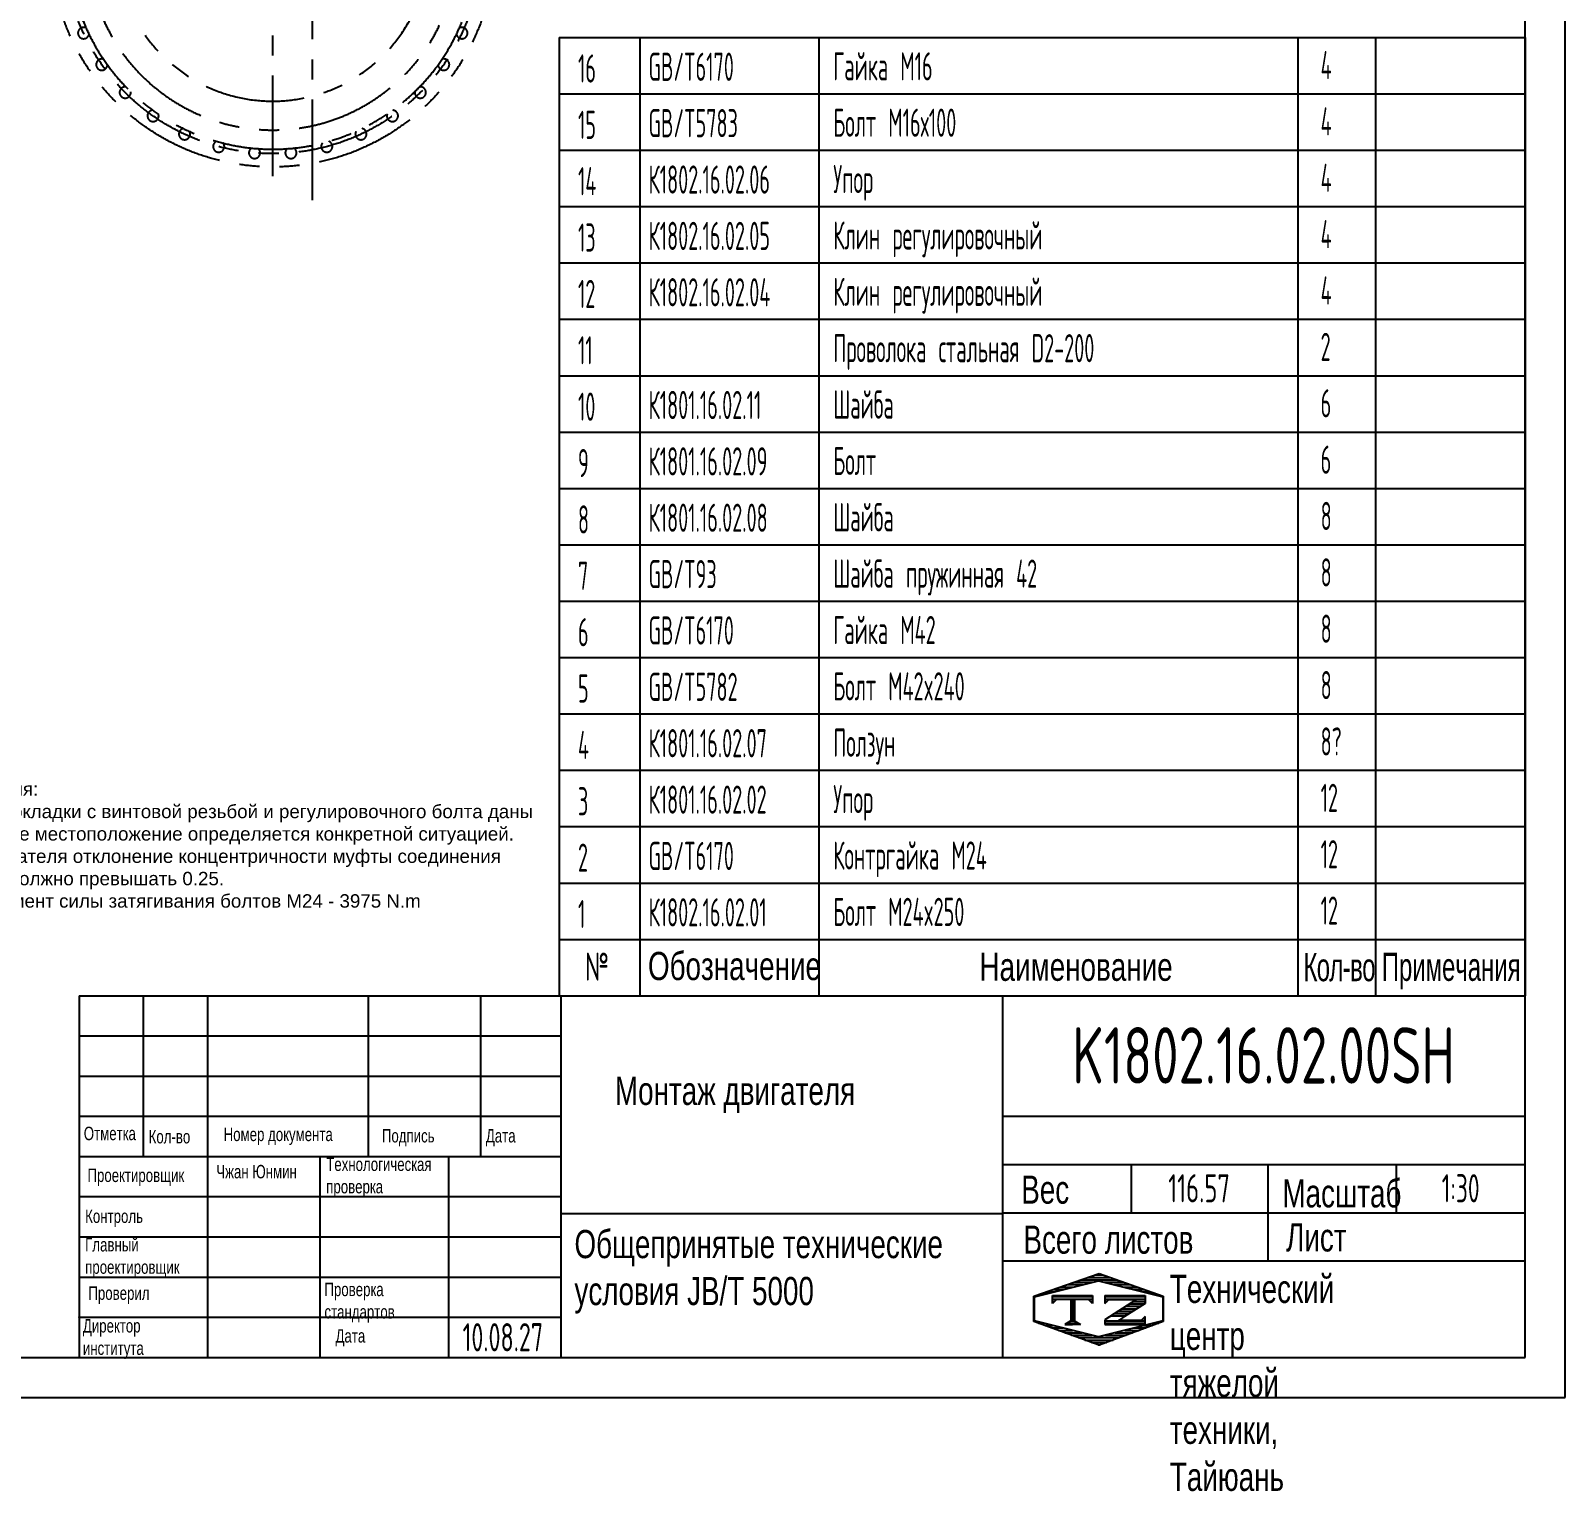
# Model space of a CAD drawing. Header units: millimetres. Extents: x 0 to 12600, y -349 to 8910.
# Drawn here: x 6880 to 12600, y -349 to 5092 of the extents above; entities that cross this region are included whole.
import ezdxf
from ezdxf.enums import TextEntityAlignment as Align

# ---------------------------------------------------------------- set-up
doc = ezdxf.new("R2010")
doc.units = ezdxf.units.MM
doc.header["$LTSCALE"] = 300
doc.linetypes.add('G', pattern=[2, 1.25, -0.25, 0.25, -0.25])
doc.linetypes.add('K', pattern=[2.5, 1.25, -0.25, 0.25, -0.25, 0.25, -0.25])
for name, color, linetype in [('01', 7, 'Continuous'), ('02', 1, 'Continuous'), ('05', 142, 'G'), ('07', 6, 'K'), ('11', 3, 'Continuous'), ('THICK', 7, 'Continuous')]:
    doc.layers.add(name, color=color, linetype=linetype)
doc.styles.add('HZLIB', font='TXT.shx', dxfattribs={"width": 0.5, "height": 105})
doc.styles.get("Standard").update_dxf_attribs({"font": 'isocp', "width": 0.707, "bigfont": 'intecad.shx'})
doc.dimstyles.new('INTE$2', dxfattribs={"dimscale": 30, "dimtxt": 3.5, "dimasz": 3, "dimexe": 3, "dimexo": 0, "dimgap": 1, "dimtad": 1, "dimtih": 1, "dimtoh": 1, "dimdec": 1, "dimdsep": 46, "dimtxsty": 'Standard', "dimcen": 0, "dimclrd": 1, "dimclre": 1, "dimclrt": 3, "dimaunit": 1, "dimadec": 0, "dimazin": 0, "dimtfac": 1, "dimtdec": 1, "dimtmove": 0, "dimatfit": 0, "dimfxl": 0, "dimarcsym": 0})

# ---------------------------------------------------------------- blocks, each defined once
blk = doc.blocks.new('*D9')
at = {"layer": '02', "color": 1, "linetype": 'Continuous', "lineweight": -2}
for p, q in [((7930, 6427.1), (7930, 6784.9)), ((8139.7, 6195.2), (8285.2, 6738.2)), ((8432.1, 6592.6), (8693.5, 6592.6))]:
    blk.add_line(p, q, dxfattribs=at)
for start, end in [(75, 90), (94.0213, 98.0425), (66.9525, 75), (66.9575, 70.9787)]:
    blk.add_arc((7930, 5412.3), 1282.6, start, end, dxfattribs=at)
at = {"layer": '02', "color": 1, "linetype": 'Continuous'}
for points in [[(7839.5, 6706.8), (7840.6, 6676.8), (7930, 6694.9)], [(8343.6, 6610.6), (8352.4, 6639.3), (8261.9, 6651.2)]]:
    blk.add_solid(points, dxfattribs=at)
at = {"layer": 'Defpoints', "color": 0, "linetype": 'Continuous'}
for p in [(8041.8, 6690.1), (7930, 6427.1), (8139.7, 6195.2), (8016, 5733.5), (7930, 4460.5)]:
    blk.add_point(p, dxfattribs=at)
at = {"layer": '02', "color": 3, "linetype": 'Continuous', "insert": (8607.8, 6675.1), "char_height": 105, "attachment_point": 5}
blk.add_mtext('15°', dxfattribs=at)
blk = doc.blocks.new('weewr')
at = {"layer": '05', "color": 142, "linetype": 'G'}
for p, q in [((11301, 7989.1), (11187, 7563.4)), ((11287, 7936.7), (11204.7, 7629.6)), ((11488.8, 7718.1), (11002.9, 7848.2)), ((11474.3, 7721.9), (11017.4, 7844.4)), ((12072.2, 7561.7), (11523.5, 7708.7))]:
    blk.add_line(p, q, dxfattribs=at)
at = {"layer": '07', "color": 6, "linetype": 'K'}
for p, q in [((11603, 8105.8), (11529.7, 7832)), ((11310.9, 8026.1), (11180.8, 7540.2)), ((11533.1, 8042), (11528.2, 8023.7)), ((11528.2, 8023.7), (11626.8, 7997.3)), ((11539.4, 8020.6), (11534, 8000.4)), ((11539.3, 8045.5), (11628.1, 8021.7)), ((11631.7, 8015.6), (11626.8, 7997.3)), ((11277.2, 7980.7), (11305.5, 7976.2)), ((11305.5, 7976.2), (11527.8, 7940.9)), ((11536.4, 7972.8), (11514, 7889.5)), ((11535.2, 7985.8), (11532, 7974)), ((11532, 7974), (11598.6, 7956.1)), ((11534, 8000.4), (11610.1, 7980)), ((11535.2, 7985.8), (11601.8, 7968)), ((11541.8, 7998.3), (11538.2, 7985)), ((11594.3, 7957.3), (11572, 7874)), ((11601.8, 7968), (11598.6, 7956.1)), ((11602.3, 7982.1), (11598.8, 7968.8)), ((11615.5, 8000.3), (11610.1, 7980)), ((11587.4, 7931.5), (11838.9, 7891.6)), ((11863.9, 7881.8), (11731.8, 7388.7)), ((11705.2, 7392.7), (11174.2, 7596.4))]:
    blk.add_line(p, q, dxfattribs=at)
at = {"layer": '07', "color": 6, "linetype": 'K', "ltscale": 0.8}
for p, q in [((11531.9, 7840.3), (11554, 7922.8)), ((11580.9, 7871.6), (11504.4, 7892.1))]:
    blk.add_line(p, q, dxfattribs=at)
at = {"layer": '07', "color": 6, "linetype": 'K'}
for centre, radius in [((11797.9, 7635.2), 827.5), ((11797.9, 7635.2), 777.9), ((11245.8, 7783.2), 165), ((11543, 7881.6), 30), ((11797.9, 7635.2), 231.2), ((11797.9, 7635.2), 203.7), ((11245.8, 7783.2), 49.6)]:
    blk.add_circle(centre, radius, dxfattribs=at)
for centre, radius, start, end in [((11730.1, 8410.2), 21, 312.5135, 237.4865), ((11865.7, 8410.2), 21, 302.5135, 227.4865), ((11797.9, 7635.2), 761.4, 173.7719, 156.2281), ((11469.1, 8340.3), 21, 332.5135, 257.4865), ((11596.5, 8386.6), 21, 322.5135, 247.4865), ((11999.2, 8386.6), 21, 292.5135, 217.4865), ((12126.6, 8340.3), 21, 282.5135, 207.4865), ((11797.9, 7635.2), 690, 181.4236, 148.5764), ((11351.7, 8272.5), 21, 342.5135, 267.4865), ((12244.1, 8272.5), 21, 272.5135, 197.4865), ((11797.9, 7635.2), 582.5, 187.2304, 142.7696), ((11247.8, 8185.3), 21, 352.5135, 277.4865), ((12347.9, 8185.3), 21, 262.5135, 187.4865), ((11160.7, 8081.4), 21, 2.5135, 287.4865), ((12435.1, 8081.4), 21, 252.5135, 177.4865), ((11538, 8040.7), 5, 75, 165), ((11626.8, 8016.9), 5, 345, 75), ((11245.8, 7783.2), 215, 99.8491, 230.1509), ((11245.8, 7783.2), 200, 80.9868, 249.0132), ((11092.9, 7964), 21, 12.5135, 297.4865), ((11310.2, 8005.8), 30, 260.9868, 322.7696), ((12502.9, 7964), 21, 242.5135, 167.4865), ((11046.5, 7836.6), 21, 96.5194, 233.4806), ((11798.2, 7635.1), 259.6, 249.0132, 80.9868), ((12549.3, 7836.6), 21, 232.5135, 157.4865), ((11022.9, 7703), 21, 32.5135, 317.4865), ((12572.8, 7703), 21, 222.5135, 147.4865), ((11022.9, 7567.4), 21, 42.5135, 327.4865), ((11190.2, 7558.1), 30, 7.2304, 69.0132), ((12572.8, 7567.4), 21, 212.5135, 137.4865), ((11046.5, 7433.9), 21, 52.5135, 337.4865), ((12549.3, 7433.9), 21, 202.5135, 127.4865), ((11092.9, 7306.5), 21, 62.5135, 347.4865), ((12502.9, 7306.5), 21, 192.5135, 117.4865), ((11160.7, 7189.1), 21, 72.5135, 357.4865), ((12435.1, 7189.1), 21, 182.5135, 107.4865), ((11247.8, 7085.2), 21, 82.5135, 7.4865), ((12347.9, 7085.2), 21, 172.5135, 97.4865), ((11351.7, 6998), 21, 92.5135, 17.4865), ((12244.1, 6998), 21, 162.5135, 87.4865), ((11469.1, 6930.2), 21, 102.5135, 27.4865), ((12126.6, 6930.2), 21, 152.5135, 77.4865), ((11596.5, 6883.8), 21, 112.5135, 37.4865), ((11730.1, 6860.3), 21, 122.5135, 47.4865), ((11865.7, 6860.3), 21, 132.5135, 57.4865), ((11999.2, 6883.8), 21, 142.5135, 67.4865)]:
    blk.add_arc(centre, radius, start, end, dxfattribs=at)
blk = doc.blocks.new('*U45')
at = {"layer": '01'}
for points in [[(415, 5), (415, 292)], [(25, 5), (415, 5)]]:
    blk.add_lwpolyline(points, dxfattribs=at)
at = {"layer": '02'}
for points in [[(420, 0), (420, 297)], [(0, 0), (420, 0)]]:
    blk.add_lwpolyline(points, dxfattribs=at)
blk = doc.blocks.new('*X67')
at = {"color": 0}
for p, q in [((127.06, 7.8), (132.06, 7.8)), ((127.06, 7.5), (132.06, 7.5)), ((127.06, 7.2), (127.32, 7.2)), ((128.77, 6), (130.57, 6)), ((129.23, 6.3), (131.04, 6.3)), ((129.7, 6.6), (131.51, 6.6)), ((130.16, 6.9), (131.98, 6.9)), ((130.62, 7.2), (132.06, 7.2)), ((127.84, 5.4), (129.64, 5.4)), ((128.3, 5.7), (130.1, 5.7))]:
    blk.add_line(p, q, dxfattribs=at)
blk = doc.blocks.new('*X68')
at = {"color": 0}
for p, q in [((127.06, 4.8), (132.06, 4.8)), ((127.06, 4.5), (132.06, 4.5)), ((131.84, 5.1), (132.06, 5.1))]:
    blk.add_line(p, q, dxfattribs=at)
blk = doc.blocks.new('*X66')
at = {"color": 0}
for p, q in [((122.34, 4.5), (123.72, 4.5)), ((122.82, 4.8), (123.24, 4.8))]:
    blk.add_line(p, q, dxfattribs=at)
blk = doc.blocks.new('*X65')
at = {"color": 0}
for p, q in [((120.53, 7.8), (125.53, 7.8)), ((120.53, 7.5), (125.53, 7.5)), ((120.53, 7.2), (120.79, 7.2)), ((125.27, 7.2), (125.53, 7.2))]:
    blk.add_line(p, q, dxfattribs=at)
blk = doc.blocks.new('*X64')
at = {"color": 0}
for p, q in [((123.24, 9.6), (125.52, 9.6)), ((124.1, 9.9), (128.52, 9.9)), ((124.97, 10.2), (127.67, 10.2)), ((125.83, 10.5), (126.82, 10.5)), ((127.02, 9.6), (129.37, 9.6)), ((118.22, 7.8), (118.32, 7.8)), ((118.94, 8.1), (119.52, 8.1)), ((119.8, 8.4), (120.72, 8.4)), ((120.66, 8.7), (121.92, 8.7)), ((121.52, 9), (123.12, 9)), ((122.38, 9.3), (124.32, 9.3)), ((128.22, 9.3), (130.22, 9.3)), ((129.42, 9), (131.07, 9)), ((130.62, 8.7), (131.92, 8.7)), ((131.82, 8.4), (132.77, 8.4)), ((133.02, 8.1), (133.62, 8.1)), ((134.22, 7.8), (134.32, 7.8)), ((118.22, 7.5), (118.27, 7.5)), ((118.22, 7.2), (118.27, 7.2)), ((118.22, 6.9), (118.27, 6.9)), ((118.22, 6.6), (118.27, 6.6)), ((118.22, 6.3), (118.27, 6.3)), ((118.22, 6), (118.27, 6)), ((134.27, 7.5), (134.32, 7.5)), ((134.27, 7.2), (134.32, 7.2)), ((134.27, 6.9), (134.32, 6.9)), ((134.27, 6.6), (134.32, 6.6)), ((134.27, 6.3), (134.32, 6.3)), ((134.27, 6), (134.32, 6)), ((118.22, 5.7), (118.27, 5.7)), ((118.22, 5.4), (118.27, 5.4)), ((118.22, 5.1), (118.27, 5.1)), ((118.22, 4.8), (118.27, 4.8)), ((118.79, 4.5), (119.42, 4.5)), ((119.61, 4.2), (120.62, 4.2)), ((120.43, 3.9), (121.82, 3.9)), ((130.72, 3.9), (132.14, 3.9)), ((131.92, 4.2), (132.95, 4.2)), ((133.12, 4.5), (133.76, 4.5)), ((134.27, 5.7), (134.32, 5.7)), ((134.27, 5.4), (134.32, 5.4)), ((134.27, 5.1), (134.32, 5.1)), ((134.27, 4.8), (134.32, 4.8)), ((121.26, 3.6), (123.02, 3.6)), ((122.08, 3.3), (124.22, 3.3)), ((122.91, 3), (125.42, 3)), ((123.73, 2.7), (128.89, 2.7)), ((124.55, 2.4), (128.07, 2.4)), ((125.38, 2.1), (127.26, 2.1)), ((127.12, 3), (129.7, 3)), ((128.32, 3.3), (130.51, 3.3)), ((129.52, 3.6), (131.32, 3.6)), ((126.2, 1.8), (126.45, 1.8))]:
    blk.add_line(p, q, dxfattribs=at)

msp = doc.modelspace()

# ---------------------------------------------------------------- linework, layer by layer
for p, q in [((8850, 5067.19), (8850, 1497.19)), ((8850, 5067.19), (12450, 5067.19)), ((9150, 5067.19), (9150, 1497.19)), ((9818.25, 5067.19), (9818.25, 1497.19)), ((11602.46, 5067.19), (11602.46, 1497.19)), ((11892.99, 5067.19), (11892.99, 1497.19)), ((12450, 5067.19), (12450, 1497.19)), ((8850, 4857.19), (12450, 4857.19)), ((8850, 4647.19), (12450, 4647.19)), ((8850, 4437.19), (12450, 4437.19)), ((8850, 4227.19), (12450, 4227.19)), ((8850, 4017.19), (12450, 4017.19)), ((8850, 3807.19), (12450, 3807.19)), ((8850, 3597.19), (12450, 3597.19)), ((8850, 3387.19), (12450, 3387.19)), ((8850, 3177.19), (12450, 3177.19)), ((8850, 2967.19), (12450, 2967.19)), ((8850, 2757.19), (12450, 2757.19)), ((8850, 2547.19), (12450, 2547.19)), ((8850, 2337.19), (12450, 2337.19)), ((8850, 2127.19), (12450, 2127.19)), ((8850, 1917.19), (12450, 1917.19)), ((8850, 1707.19), (12450, 1707.19)), ((8850, 1497.19), (12450, 1497.19))]:
    msp.add_line(p, q)
at = {"layer": '05'}
for p, q in [((7929.98, 4460.5), (7929.98, 6427.06)), ((7782.38, 4550.07), (7782.38, 6390.91))]:
    msp.add_line(p, q, dxfattribs=at)
at = {"layer": 'THICK'}
for p, q in [((7061.23, 1497.19), (7061.23, 150)), ((7061.23, 1497.19), (12450, 1497.19)), ((7300.66, 1496.54), (7300.66, 1497.19)), ((7300.73, 898.44), (7300.73, 1497.19)), ((7540.23, 150), (7540.23, 1497.19)), ((8138.99, 898.44), (8138.99, 1497.19)), ((8558.11, 898.44), (8558.11, 1497.19)), ((8857.49, 150), (8857.49, 1497.19)), ((10504.06, 150), (10504.06, 1497.19)), ((12450, 150), (12450, 1497.19)), ((7061.23, 1048.13), (8857.49, 1048.13)), ((10504.06, 1048.13), (12450, 1048.13)), ((7061.23, 898.44), (8857.49, 898.44)), ((7959.36, 150), (7959.36, 898.44)), ((8438.36, 150), (8438.36, 898.44)), ((10504.06, 868.5), (12450, 868.5)), ((10983.06, 688.88), (10983.06, 868.5)), ((11492, 509.25), (11492, 868.5)), ((11971, 688.88), (11971, 868.5)), ((10504.06, 688.88), (12450, 688.88)), ((8857.49, 686.28), (10504.06, 686.28)), ((10504.06, 509.25), (12450, 509.25)), ((7061.23, 150), (12450, 150))]:
    msp.add_line(p, q, dxfattribs=at)
at = {"layer": 'THICK', "color": 3}
for p, q in [((7061.23, 1347.5), (8857.49, 1347.5)), ((7061.23, 1197.82), (8857.49, 1197.82)), ((7061.23, 748.75), (8857.49, 748.75)), ((7061.23, 599.06), (8857.49, 599.06)), ((10619.38, 377.71), (10862.02, 462.22)), ((10862.02, 462.22), (11101.52, 377.71)), ((7061.23, 449.38), (8857.49, 449.38)), ((10620.95, 375.8), (10860.45, 435.68)), ((10860.45, 435.68), (11099.96, 375.8)), ((10619.38, 283.59), (10619.38, 377.71)), ((10620.95, 285.99), (10620.95, 375.8)), ((10688.58, 350.56), (10688.58, 380.5)), ((10688.58, 380.5), (10838.27, 380.5)), ((10703.55, 365.53), (10688.58, 350.56)), ((10823.3, 365.53), (10703.55, 365.53)), ((10756.88, 365.67), (10756.88, 283.56)), ((10763.42, 365.67), (10763.42, 283.56)), ((10770.91, 365.67), (10770.91, 283.56)), ((10838.27, 350.56), (10823.3, 365.53)), ((10838.27, 380.5), (10838.27, 350.56)), ((10884.11, 380.5), (10884.11, 350.56)), ((10884.11, 380.5), (11033.79, 380.5)), ((10884.11, 350.56), (10899.08, 365.53)), ((11001.98, 365.53), (10884.11, 289.26)), ((10899.08, 365.53), (11001.98, 365.53)), ((11033.79, 350.85), (10957.1, 301.77)), ((11033.79, 380.5), (11033.79, 350.56)), ((11099.96, 375.8), (11099.96, 285.99)), ((11101.52, 377.71), (11101.52, 283.59)), ((7061.23, 299.69), (8857.49, 299.69)), ((10860.45, 226.12), (10620.95, 285.99)), ((10763.42, 290.4), (10734.42, 272.16)), ((10763.42, 290.4), (10792.43, 272.16)), ((11099.96, 285.99), (10860.45, 226.12)), ((10884.11, 289.26), (10884.11, 272.16)), ((10957.1, 301.77), (10934.22, 287.13)), ((11018.82, 287.13), (10934.22, 287.13)), ((11033.79, 302.09), (11018.82, 287.13)), ((11033.79, 272.16), (11033.79, 302.09)), ((10862.02, 195.24), (10619.38, 283.59)), ((10734.42, 272.16), (10763.42, 272.16)), ((10792.43, 272.16), (10763.42, 272.16)), ((11101.52, 283.59), (10862.02, 195.24)), ((10884.11, 272.16), (11033.79, 272.16))]:
    msp.add_line(p, q, dxfattribs=at)
for p in [(7061.23, 299.69), (7061.23, 150)]:
    msp.add_point(p, dxfattribs=at)

# ---------------------------------------------------------------- block references
at = {"layer": '01', "xscale": 30, "yscale": 30, "zscale": 30}
msp.add_blockref('*U45', (0, 0), dxfattribs=at)
at = {"layer": '07', "rotation": 270}
msp.add_blockref('weewr', (147.14, 17210.21), dxfattribs=at)
at = {"layer": 'THICK', "color": 3, "xscale": 29.93760000000111, "yscale": 29.93759999999986, "zscale": 29.9376}
for name in ['*X64', '*X65', '*X67', '*X66', '*X68']:
    msp.add_blockref(name, (7080.17, 142.69), dxfattribs=at)

# ---------------------------------------------------------------- texts
at = {"style": 'HZLIB', "width": 0.5}
for s, p in [('16', (8920, 4899.19)), ('GB/T6170', (9182.86, 4905.48)), ('Гайка M16', (9871.61, 4907.24)), ('4', (11688.03, 4911.93)), ('4', (11688.03, 4701.93)), ('15', (8920, 4689.19)), ('GB/T5783', (9182.86, 4695.48)), ('Болт М16х100', (9871.61, 4697.24)), ('14', (8920, 4479.19)), ('К1802.16.02.06', (9182.86, 4485.48)), ('Упор ', (9871.61, 4487.24)), ('4', (11688.03, 4491.93)), ('13', (8920, 4269.19)), ('К1802.16.02.05', (9182.86, 4275.48)), ('Клин регулировочный', (9871.61, 4277.24)), ('4', (11688.03, 4281.93)), ('4', (11688.03, 4071.93)), ('12', (8920, 4059.19)), ('К1802.16.02.04', (9182.86, 4065.48)), ('Клин регулировочный', (9871.61, 4067.24)), ('11', (8920, 3849.19)), ('Проволока стальная D2-200', (9871.61, 3857.24)), ('2', (11688.03, 3861.93)), ('10', (8920, 3639.19)), ('К1801.16.02.11', (9182.86, 3645.48)), ('Шайба', (9871.61, 3647.24)), ('6', (11688.03, 3651.93)), ('6', (11688.03, 3441.93)), ('9', (8920, 3429.19)), ('К1801.16.02.09', (9182.86, 3435.48)), ('Болт', (9871.61, 3437.24)), ('8', (8920, 3219.19)), ('К1801.16.02.08', (9182.86, 3225.48)), ('Шайба', (9871.61, 3227.24)), ('8', (11688.03, 3231.93)), ('7', (8920, 3009.19)), ('GB/T93', (9182.86, 3015.48)), ('Шайба пружинная 42', (9871.61, 3017.24)), ('8', (11688.03, 3021.93)), ('8', (11688.03, 2811.93)), ('6', (8920, 2799.19)), ('GB/T6170', (9182.86, 2805.48)), ('Гайка M42', (9871.61, 2807.24)), ('5', (8920, 2589.19)), ('GB/T5782', (9182.86, 2595.48)), ('Болт M42x240', (9871.61, 2597.24)), ('8', (11688.03, 2601.93)), ('4', (8920, 2379.19)), ('К1801.16.02.07', (9182.86, 2385.48)), ('Ползун', (9871.61, 2387.24)), ('8?', (11688.03, 2391.93)), ('3', (8920, 2169.19)), ('К1801.16.02.02', (9182.86, 2175.48)), ('Упор', (9871.61, 2177.24)), ('12', (11688.03, 2181.93)), ('2', (8920, 1959.19)), ('GB/T6170', (9182.86, 1965.48)), ('Контргайка M24', (9871.61, 1967.24)), ('12', (11688.03, 1971.93)), ('1', (8920, 1749.19)), ('К1802.16.02.01', (9182.86, 1755.48)), ('Болт M24x250', (9871.61, 1757.24)), ('12', (11688.03, 1761.93))]:
    msp.add_text(s, height=105, dxfattribs=at).set_placement(p)
at = {"layer": '01', "attachment_point": 1}
for s, insert, char_height in [('{\\fArial|b0|i0|c204|p34;\\W1;\\C3;Технические требования:\\P1. Местоположения прокладки с винтовой резьбой и регулировочного болта даны\\Pдля справки, конкретное местоположение определяется конкретной ситуацией.\\P2. Мосле монтажа двигателя отклонение концентричности муфты соединения\\Pвалов и редуктора не должно превышать 0.25.\\P3. Во время смазки момент силы затягивания болтов М24 - 3975\\fArial|b0|i0|c0|p34; N.m}', (6077.1, 2292.14), 50), ('{\\fArial|b0|i0|c204|p34;Наименование}', (10416.5, 1657.79), 105), ('{\\fArial|b0|i0|c204|p34;\\W0.607;\\T0.95;Кол-во}', (11624.31, 1656.5), 105), ('{\\fArial|b0|i0|c204|p34;\\W0.607;Примечания}', (11916.14, 1657.67), 105), ('{\\fArial|b0|i0|c204|p34;\\C3;Монтаж двигателя}', (9057.73, 1195.48), 105), ('{\\fArial|b0|i0|c204|p34;Отметка}', (7078.07, 1009.17), 50), ('{\\fArial|b0|i0|c204|p34;Кол-во}', (7319.81, 997.18), 50), ('{\\fArial|b0|i0|c204|p34;Номер документа}', (7599.28, 1005.74), 50), ('{\\fArial|b0|i0|c204|p34;Подпись}', (8189.06, 1000.6), 50), ('{\\fArial|b0|i0|c204|p34;Дата}', (8576.54, 1000.6), 50), ('{\\fArial|b0|i0|c204|p34;\\C3;Чжан Юнмин}', (7571.98, 866.97), 50), ('{\\fArial|b0|i0|c204|p34;Проектировщик}', (7091.78, 853.28), 50), ('{\\fArial|b0|i0|c204|p34;Вес}', (10572.12, 827.54), 105), ('{\\fArial|b0|i0|c204|p34;Масштаб}', (11545.49, 813.85), 105), ('{\\fArial|b0|i0|c204|p34;Контроль}', (7083.21, 700.83), 50), ('{\\fArial|b0|i0|c204|p34;Общепринятые технические\\Pусловия \\fArial|b0|i0|c0|p34;JB/T 5000}', (8906.94, 624.65), 105), ('{\\fArial|b0|i0|c204|p34;Всего листов}', (10580.35, 641.26), 105), ('{\\fArial|b0|i0|c204|p34;Главный\\Pпроектировщик}', (7083.21, 594.62), 50), ('{\\fArial|b0|i0|c204|p34;Проверил}', (7095.22, 414.24), 50), ('{\\fArial|b0|i0|c204|p34;Проверка\\Pстандартов}', (7974.97, 428.05), 50), ('{\\fArial|b0|i0|c204|p34;Директор\\Pинститута}', (7074.64, 292.62), 50), ('{\\fArial|b0|i0|c204|p34;Дата}', (8016.12, 255.03), 50)]:
    msp.add_mtext(s, dxfattribs=dict(at, insert=insert, char_height=char_height))
for s, insert, char_height, width in [('{\\fArial|b0|i0|c204|p34;Обозначение}', (9180.9, 1660.55), 105, 3.486), ('{\\Fisocp,intecad|c204;№}', (8945.98, 1657.91), 105, 10.4581), ('{\\fArial|b0|i0|c204|p34;Технологическая\\Pпроверка}', (7981.74, 894.38), 50, 1.7145), ('{\\fArial|b0|i0|c204|p34;Лист}', (11559.2, 649.48), 105, 2.7419), ('{\\fArial|b0|i0|c204|p34;Технический центр\\Pтяжелой техники, Тайюань}', (11125.98, 457.71), 105, 2.7419)]:
    msp.add_mtext(s, dxfattribs=dict(at, insert=insert, char_height=char_height, width=width))
at = {"layer": '11'}
for s, height, width, p, p2 in [('K1802.16.02.00SH', 210, 0.696129, (10761.97, 1170), (12188.03, 1170)), ('116.57', 105, 0.674369, (11119.94, 727.5), (11350.06, 727.5)), ('1:30', 105, 0.655288, (12139.45, 727.5), (12280.55, 727.5)), ('10.08.27', 105, 0.642055, (8490, 172.5), (8790, 172.5))]:
    msp.add_text(s, height=height, dxfattribs=dict(at, width=width)).set_placement(p, p2, align=Align.FIT)

# ---------------------------------------------------------------- dimensions: what is measured, and where the dimension line sits
at = {"layer": '02', "color": 1, "linetype": 'Continuous'}
dim = msp.add_angular_dim_2l(base=(8041.76, 6690.06), line1=((8016.04, 5733.51), (8139.75, 6195.21)), line2=((7929.98, 4460.5), (7929.98, 6427.06)), dimstyle='INTE$2', dxfattribs=at)
dim.commit()
dim.dimension.update_dxf_attribs({"geometry": '*D9', "text_midpoint": (8607.79, 6675.07)})

doc.saveas('drawing.dxf')
